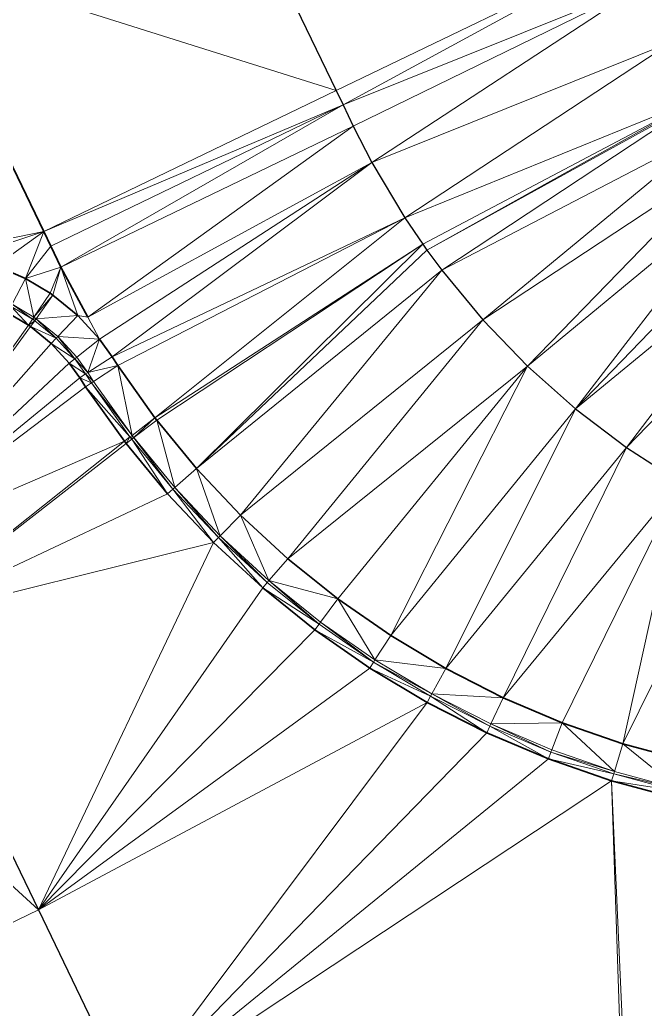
# Model space of a CAD drawing. Header units: metres. Extents: x 246428 to 246884, y 7418966 to 7419490.
# Drawn here: x 246613.05 to 246622.78, y 7419373.82 to 7419389.21 of the extents above; entities that cross this region are included whole.
import ezdxf

# ---------------------------------------------------------------- set-up
doc = ezdxf.new("R2010")
doc.units = ezdxf.units.M
doc.linetypes.add('blank name', pattern=[0])
doc.linetypes.add('HIDDEN', pattern=[9.525, 6.35, -3.175])
doc.layers.add('_12D_UNMAPPED', color=7, linetype='Continuous')
doc.layers.add('BATTER', color=250, linetype='HIDDEN', lineweight=25)
doc.layers.add('GRADELINES', color=250, linetype='HIDDEN', lineweight=25)
for name, color, linetype, lineweight, true_color in [('KERB_BACK', 7, 'Continuous', 35, 0x5fd2ff), ('KERB_LINE', 7, 'Continuous', 18, 0xb9b9b9), ('KERB_LIP', 7, 'Continuous', 35, 0x5fd2ff), ('KERB_TOP', 7, 'Continuous', 18, 0xb9b9b9)]:
    doc.layers.add(name, color=color, linetype=linetype, lineweight=lineweight, true_color=true_color)

msp = doc.modelspace()

# ---------------------------------------------------------------- linework, layer by layer
at = {"layer": '_12D_UNMAPPED', "color": 3, "linetype": 'blank name', "lineweight": 0}
for points in [[(246617.974, 7419388.11, 33.563), (246611.362, 7419390.195, 33.388), (246615.91, 7419392.388, 33.539)], [(246622.522, 7419390.304, 33.714), (246617.974, 7419388.11, 33.563), (246615.91, 7419392.388, 33.539)], [(246611.699, 7419385.566, 33.349), (246611.362, 7419390.195, 33.388), (246613.425, 7419385.917, 33.411)], [(246611.362, 7419390.195, 33.388), (246617.974, 7419388.11, 33.563), (246613.425, 7419385.917, 33.411)], [(246622.522, 7419390.304, 33.714), (246622.522, 7419390.304, 33.714), (246617.974, 7419388.11, 33.563)], [(246617.974, 7419388.11, 33.563), (246622.522, 7419390.304, 33.714), (246617.974, 7419388.11, 33.563)], [(246617.974, 7419388.11, 33.563), (246622.522, 7419390.304, 33.714), (246622.522, 7419390.304, 33.714)], [(246617.974, 7419388.11, 33.563), (246617.974, 7419388.11, 33.563), (246622.522, 7419390.304, 33.714)], [(246618.082, 7419387.885, 33.564), (246617.974, 7419388.11, 33.563), (246622.522, 7419390.304, 33.714)], [(246622.522, 7419390.304, 33.714), (246617.974, 7419388.11, 33.563), (246622.522, 7419390.304, 33.714)], [(246622.778, 7419389.774, 33.716), (246618.082, 7419387.885, 33.564), (246622.522, 7419390.304, 33.714)], [(246623.212, 7419388.873, 33.718), (246622.778, 7419389.774, 33.716), (246623.183, 7419389.969, 33.691)], [(246618.24, 7419387.558, 33.566), (246618.082, 7419387.885, 33.564), (246622.778, 7419389.774, 33.716)], [(246618.531, 7419386.991, 33.569), (246618.24, 7419387.558, 33.566), (246622.778, 7419389.774, 33.716)], [(246623.212, 7419388.873, 33.718), (246618.531, 7419386.991, 33.569), (246622.778, 7419389.774, 33.716)], [(246618.531, 7419386.991, 33.569), (246618.531, 7419386.991, 33.569), (246623.212, 7419388.873, 33.718)], [(246619.042, 7419386.132, 33.574), (246618.531, 7419386.991, 33.569), (246623.212, 7419388.873, 33.718)], [(246623.634, 7419387.998, 33.72), (246619.042, 7419386.132, 33.574), (246623.212, 7419388.873, 33.718)], [(246617.974, 7419388.11, 33.563), (246617.974, 7419388.11, 33.563), (246613.425, 7419385.917, 33.411)], [(246617.974, 7419388.11, 33.563), (246618.082, 7419387.885, 33.564), (246613.425, 7419385.916, 33.411)], [(246617.974, 7419388.11, 33.563), (246617.974, 7419388.11, 33.563), (246613.425, 7419385.916, 33.411)], [(246613.425, 7419385.917, 33.411), (246617.974, 7419388.11, 33.563), (246613.425, 7419385.916, 33.411)], [(246613.425, 7419385.916, 33.411), (246617.974, 7419388.11, 33.563), (246613.425, 7419385.916, 33.411)], [(246613.425, 7419385.916, 33.411), (246618.082, 7419387.885, 33.564), (246613.534, 7419385.691, 33.413)], [(246613.534, 7419385.691, 33.413), (246618.082, 7419387.885, 33.564), (246613.692, 7419385.365, 33.414)], [(246618.082, 7419387.885, 33.564), (246618.24, 7419387.558, 33.566), (246613.692, 7419385.365, 33.414)], [(246619.322, 7419385.718, 33.577), (246619.042, 7419386.132, 33.574), (246623.634, 7419387.998, 33.72)], [(246619.387, 7419385.626, 33.577), (246619.322, 7419385.718, 33.577), (246623.634, 7419387.998, 33.72)], [(246619.322, 7419385.718, 33.577), (246619.322, 7419385.718, 33.577), (246623.634, 7419387.998, 33.72)], [(246623.635, 7419387.997, 33.72), (246619.387, 7419385.626, 33.577), (246623.634, 7419387.998, 33.72)], [(246619.387, 7419385.626, 33.577), (246619.387, 7419385.626, 33.577), (246623.634, 7419387.998, 33.72)], [(246623.647, 7419387.973, 33.719), (246619.387, 7419385.626, 33.577), (246623.635, 7419387.997, 33.72)], [(246619.618, 7419385.315, 33.579), (246619.387, 7419385.626, 33.577), (246623.647, 7419387.973, 33.719)], [(246623.878, 7419387.529, 33.715), (246619.618, 7419385.315, 33.579), (246623.647, 7419387.973, 33.719)], [(246613.692, 7419385.365, 33.414), (246618.24, 7419387.558, 33.566), (246614.111, 7419384.586, 33.418)], [(246618.24, 7419387.558, 33.566), (246618.531, 7419386.991, 33.569), (246614.111, 7419384.586, 33.418)], [(246620.255, 7419384.544, 33.584), (246619.618, 7419385.315, 33.579), (246623.878, 7419387.529, 33.715)], [(246624.135, 7419387.1, 33.71), (246620.255, 7419384.544, 33.584), (246623.878, 7419387.529, 33.715)], [(246620.949, 7419383.825, 33.589), (246620.255, 7419384.544, 33.584), (246624.135, 7419387.1, 33.71)], [(246624.416, 7419386.687, 33.705), (246620.949, 7419383.825, 33.589), (246624.135, 7419387.1, 33.71)], [(246614.111, 7419384.586, 33.418), (246618.531, 7419386.991, 33.569), (246614.29, 7419384.243, 33.429)], [(246618.531, 7419386.991, 33.569), (246618.531, 7419386.991, 33.569), (246614.111, 7419384.586, 33.418)], [(246618.531, 7419386.991, 33.569), (246614.488, 7419383.967, 33.433), (246614.29, 7419384.243, 33.429)], [(246618.531, 7419386.991, 33.569), (246619.042, 7419386.132, 33.574), (246614.488, 7419383.967, 33.433)], [(246621.696, 7419383.161, 33.594), (246620.949, 7419383.825, 33.589), (246624.416, 7419386.687, 33.705)], [(246624.72, 7419386.291, 33.7), (246621.696, 7419383.161, 33.594), (246624.416, 7419386.687, 33.705)], [(246625.047, 7419385.912, 33.695), (246621.696, 7419383.161, 33.594), (246624.72, 7419386.291, 33.7)], [(246619.042, 7419386.132, 33.574), (246614.576, 7419383.833, 33.434), (246614.488, 7419383.967, 33.433)], [(246619.042, 7419386.132, 33.574), (246615.155, 7419383.018, 33.445), (246614.576, 7419383.833, 33.434)], [(246619.042, 7419386.132, 33.574), (246619.322, 7419385.718, 33.577), (246615.155, 7419383.018, 33.445)], [(246612.196, 7419385.508, 33.367), (246611.699, 7419385.566, 33.349), (246613.425, 7419385.917, 33.411)], [(246612.679, 7419385.381, 33.385), (246612.196, 7419385.508, 33.367), (246613.425, 7419385.917, 33.411)], [(246612.679, 7419385.381, 33.385), (246613.425, 7419385.917, 33.411), (246613.425, 7419385.916, 33.411)], [(246612.679, 7419385.381, 33.385), (246613.425, 7419385.916, 33.411), (246613.425, 7419385.916, 33.411)], [(246612.679, 7419385.381, 33.385), (246613.425, 7419385.916, 33.411), (246613.139, 7419385.186, 33.402)], [(246613.425, 7419385.916, 33.411), (246613.534, 7419385.691, 33.413), (246613.139, 7419385.186, 33.402)], [(246622.493, 7419382.556, 33.599), (246621.696, 7419383.161, 33.594), (246625.047, 7419385.912, 33.695)], [(246625.395, 7419385.554, 33.693), (246622.493, 7419382.556, 33.599), (246625.047, 7419385.912, 33.695)], [(246619.322, 7419385.718, 33.577), (246615.181, 7419382.985, 33.446), (246615.155, 7419383.018, 33.445)], [(246615.181, 7419382.985, 33.446), (246619.322, 7419385.718, 33.577), (246615.801, 7419382.233, 33.455)], [(246619.322, 7419385.718, 33.577), (246619.387, 7419385.626, 33.577), (246615.801, 7419382.233, 33.455)], [(246619.322, 7419385.718, 33.577), (246619.322, 7419385.718, 33.577), (246615.801, 7419382.233, 33.455)], [(246613.534, 7419385.691, 33.413), (246613.692, 7419385.365, 33.414), (246613.139, 7419385.186, 33.402)], [(246619.387, 7419385.626, 33.577), (246619.618, 7419385.315, 33.579), (246615.801, 7419382.233, 33.455)], [(246619.387, 7419385.626, 33.577), (246619.387, 7419385.626, 33.577), (246615.801, 7419382.233, 33.455)], [(246623.333, 7419382.015, 33.604), (246622.493, 7419382.556, 33.599), (246625.395, 7419385.554, 33.693)], [(246612.934, 7419384.786, 33.387), (246612.679, 7419385.381, 33.385), (246613.139, 7419385.186, 33.402)], [(246613.692, 7419385.365, 33.414), (246613.525, 7419384.957, 33.418), (246613.139, 7419385.186, 33.402)], [(246613.692, 7419385.365, 33.414), (246613.566, 7419384.928, 33.418), (246613.525, 7419384.957, 33.418)], [(246613.692, 7419385.365, 33.414), (246613.566, 7419384.928, 33.418), (246613.566, 7419384.928, 33.418)], [(246613.692, 7419385.365, 33.414), (246613.953, 7419384.612, 33.424), (246613.566, 7419384.928, 33.418)], [(246613.692, 7419385.365, 33.414), (246614.111, 7419384.586, 33.418), (246613.953, 7419384.612, 33.424)], [(246619.618, 7419385.315, 33.579), (246616.487, 7419381.506, 33.466), (246615.801, 7419382.233, 33.455)], [(246619.618, 7419385.315, 33.579), (246620.255, 7419384.544, 33.584), (246616.487, 7419381.506, 33.466)], [(246612.934, 7419384.786, 33.387), (246613.139, 7419385.186, 33.402), (246613.271, 7419384.585, 33.394)], [(246613.139, 7419385.186, 33.402), (246613.525, 7419384.957, 33.418), (246613.271, 7419384.585, 33.394)], [(246613.525, 7419384.957, 33.418), (246613.566, 7419384.928, 33.418), (246613.271, 7419384.585, 33.394)], [(246612.916, 7419384.75, 33.537), (246612.934, 7419384.786, 33.387), (246613.248, 7419384.552, 33.544)], [(246612.934, 7419384.786, 33.387), (246613.271, 7419384.585, 33.394), (246613.248, 7419384.552, 33.544)], [(246613.566, 7419384.928, 33.418), (246613.307, 7419384.56, 33.393), (246613.271, 7419384.585, 33.394)], [(246613.566, 7419384.928, 33.418), (246613.307, 7419384.56, 33.393), (246613.307, 7419384.56, 33.393)], [(246613.566, 7419384.928, 33.418), (246613.953, 7419384.612, 33.424), (246613.307, 7419384.56, 33.393)], [(246613.566, 7419384.928, 33.418), (246613.566, 7419384.928, 33.418), (246613.307, 7419384.56, 33.393)], [(246610.661, 7419380.92, 33.663), (246612.866, 7419384.652, 33.537), (246613.186, 7419384.462, 33.544)], [(246612.866, 7419384.652, 33.537), (246612.916, 7419384.75, 33.537), (246613.186, 7419384.462, 33.544)], [(246612.916, 7419384.75, 33.537), (246613.248, 7419384.552, 33.544), (246613.186, 7419384.462, 33.544)], [(246613.248, 7419384.552, 33.544), (246613.284, 7419384.528, 33.543), (246613.186, 7419384.462, 33.544)], [(246613.284, 7419384.528, 33.543), (246613.22, 7419384.438, 33.543), (246613.186, 7419384.462, 33.544)], [(246613.284, 7419384.528, 33.543), (246613.616, 7419384.256, 33.549), (246613.22, 7419384.438, 33.543)], [(246613.284, 7419384.528, 33.543), (246613.22, 7419384.438, 33.543), (246613.22, 7419384.438, 33.543)], [(246613.284, 7419384.528, 33.543), (246613.284, 7419384.528, 33.543), (246613.22, 7419384.438, 33.543)], [(246613.271, 7419384.585, 33.394), (246613.307, 7419384.56, 33.393), (246613.248, 7419384.552, 33.544)], [(246613.307, 7419384.56, 33.393), (246613.284, 7419384.528, 33.543), (246613.248, 7419384.552, 33.544)], [(246613.307, 7419384.56, 33.393), (246613.307, 7419384.56, 33.393), (246613.284, 7419384.528, 33.543)], [(246613.307, 7419384.56, 33.393), (246613.616, 7419384.256, 33.549), (246613.284, 7419384.528, 33.543)], [(246613.307, 7419384.56, 33.393), (246613.284, 7419384.528, 33.543), (246613.284, 7419384.528, 33.543)], [(246613.953, 7419384.612, 33.424), (246613.644, 7419384.285, 33.399), (246613.307, 7419384.56, 33.393)], [(246613.307, 7419384.56, 33.393), (246613.644, 7419384.285, 33.399), (246613.616, 7419384.256, 33.549)], [(246613.953, 7419384.612, 33.424), (246614.29, 7419384.243, 33.429), (246613.644, 7419384.285, 33.399)], [(246614.111, 7419384.586, 33.418), (246614.29, 7419384.243, 33.429), (246613.953, 7419384.612, 33.424)], [(246620.255, 7419384.544, 33.584), (246617.222, 7419380.828, 33.478), (246616.487, 7419381.506, 33.466)], [(246620.255, 7419384.544, 33.584), (246620.949, 7419383.825, 33.589), (246617.222, 7419380.828, 33.478)], [(246613.22, 7419384.438, 33.543), (246610.661, 7419380.92, 33.663), (246613.186, 7419384.462, 33.544)], [(246613.541, 7419384.176, 33.549), (246610.661, 7419380.92, 33.663), (246613.22, 7419384.438, 33.543)], [(246613.22, 7419384.438, 33.543), (246610.661, 7419380.92, 33.663), (246613.22, 7419384.438, 33.543)], [(246613.616, 7419384.256, 33.549), (246613.541, 7419384.176, 33.549), (246613.22, 7419384.438, 33.543)], [(246613.82, 7419383.87, 33.554), (246610.661, 7419380.92, 33.663), (246613.541, 7419384.176, 33.549)], [(246613.616, 7419384.256, 33.549), (246613.906, 7419383.939, 33.554), (246613.541, 7419384.176, 33.549)], [(246613.906, 7419383.939, 33.554), (246613.82, 7419383.87, 33.554), (246613.541, 7419384.176, 33.549)], [(246613.644, 7419384.285, 33.399), (246613.906, 7419383.939, 33.554), (246613.616, 7419384.256, 33.549)], [(246614.29, 7419384.243, 33.429), (246613.938, 7419383.964, 33.404), (246613.644, 7419384.285, 33.399)], [(246613.644, 7419384.285, 33.399), (246613.938, 7419383.964, 33.404), (246613.906, 7419383.939, 33.554)], [(246614.29, 7419384.243, 33.429), (246614.11, 7419383.723, 33.408), (246613.938, 7419383.964, 33.404)], [(246614.29, 7419384.243, 33.429), (246614.488, 7419383.967, 33.433), (246614.11, 7419383.723, 33.408)], [(246613.984, 7419383.642, 33.558), (246610.661, 7419380.92, 33.663), (246613.82, 7419383.87, 33.554)], [(246613.906, 7419383.939, 33.554), (246614.076, 7419383.701, 33.558), (246613.82, 7419383.87, 33.554)], [(246614.076, 7419383.701, 33.558), (246613.984, 7419383.642, 33.558), (246613.82, 7419383.87, 33.554)], [(246613.938, 7419383.964, 33.404), (246614.11, 7419383.723, 33.408), (246613.906, 7419383.939, 33.554)], [(246614.11, 7419383.723, 33.408), (246614.076, 7419383.701, 33.558), (246613.906, 7419383.939, 33.554)], [(246614.488, 7419383.967, 33.433), (246614.576, 7419383.833, 33.434), (246614.11, 7419383.723, 33.408)], [(246614.076, 7419383.701, 33.558), (246614.167, 7419383.563, 33.559), (246613.984, 7419383.642, 33.558)], [(246614.11, 7419383.723, 33.408), (246614.2, 7419383.585, 33.409), (246614.076, 7419383.701, 33.558)], [(246614.2, 7419383.585, 33.409), (246614.167, 7419383.563, 33.559), (246614.076, 7419383.701, 33.558)], [(246614.576, 7419383.833, 33.434), (246614.2, 7419383.585, 33.409), (246614.11, 7419383.723, 33.408)], [(246614.576, 7419383.833, 33.434), (246614.798, 7419382.745, 33.42), (246614.2, 7419383.585, 33.409)], [(246614.576, 7419383.833, 33.434), (246615.155, 7419383.018, 33.445), (246614.798, 7419382.745, 33.42)], [(246620.949, 7419383.825, 33.589), (246618.002, 7419380.202, 33.488), (246617.222, 7419380.828, 33.478)], [(246620.949, 7419383.825, 33.589), (246618.823, 7419379.632, 33.498), (246618.002, 7419380.202, 33.488)], [(246620.949, 7419383.825, 33.589), (246621.696, 7419383.161, 33.594), (246618.823, 7419379.632, 33.498)], [(246614.075, 7419383.502, 33.559), (246610.661, 7419380.92, 33.663), (246613.984, 7419383.642, 33.558)], [(246614.167, 7419383.563, 33.559), (246614.075, 7419383.502, 33.559), (246613.984, 7419383.642, 33.558)], [(246614.167, 7419383.563, 33.559), (246614.766, 7419382.721, 33.57), (246614.075, 7419383.502, 33.559)], [(246614.2, 7419383.585, 33.409), (246614.798, 7419382.745, 33.42), (246614.167, 7419383.563, 33.559)], [(246614.798, 7419382.745, 33.42), (246614.766, 7419382.721, 33.57), (246614.167, 7419383.563, 33.559)], [(246614.679, 7419382.654, 33.57), (246610.661, 7419380.92, 33.663), (246614.075, 7419383.502, 33.559)], [(246610.661, 7419380.92, 33.663), (246610.661, 7419380.92, 33.663), (246614.075, 7419383.502, 33.559)], [(246614.766, 7419382.721, 33.57), (246614.679, 7419382.654, 33.57), (246614.075, 7419383.502, 33.559)], [(246621.696, 7419383.161, 33.594), (246619.681, 7419379.118, 33.508), (246618.823, 7419379.632, 33.498)], [(246621.696, 7419383.161, 33.594), (246622.493, 7419382.556, 33.599), (246619.681, 7419379.118, 33.508)], [(246615.155, 7419383.018, 33.445), (246614.824, 7419382.711, 33.421), (246614.798, 7419382.745, 33.42)], [(246614.824, 7419382.711, 33.421), (246615.155, 7419383.018, 33.445), (246615.181, 7419382.985, 33.445)], [(246614.824, 7419382.711, 33.421), (246615.181, 7419382.985, 33.445), (246615.463, 7419381.935, 33.43)], [(246615.181, 7419382.985, 33.446), (246615.181, 7419382.985, 33.445), (246615.155, 7419383.018, 33.445)], [(246615.181, 7419382.985, 33.446), (246615.801, 7419382.233, 33.455), (246615.181, 7419382.985, 33.445)], [(246615.181, 7419382.985, 33.445), (246615.801, 7419382.233, 33.455), (246615.463, 7419381.935, 33.43)], [(246611.169, 7419379.868, 33.68), (246610.661, 7419380.92, 33.663), (246614.679, 7419382.654, 33.57)], [(246614.706, 7419382.619, 33.57), (246611.169, 7419379.868, 33.68), (246614.679, 7419382.654, 33.57)], [(246614.766, 7419382.721, 33.57), (246614.705, 7419382.619, 33.571), (246614.679, 7419382.654, 33.57)], [(246614.705, 7419382.619, 33.571), (246614.706, 7419382.619, 33.57), (246614.679, 7419382.654, 33.57)], [(246614.705, 7419382.619, 33.571), (246614.766, 7419382.721, 33.57), (246614.793, 7419382.686, 33.57)], [(246614.705, 7419382.619, 33.571), (246614.793, 7419382.686, 33.57), (246615.351, 7419381.836, 33.58)], [(246614.798, 7419382.745, 33.42), (246614.793, 7419382.686, 33.571), (246614.766, 7419382.721, 33.57)], [(246614.793, 7419382.686, 33.571), (246614.793, 7419382.686, 33.57), (246614.766, 7419382.721, 33.57)], [(246614.793, 7419382.686, 33.571), (246614.798, 7419382.745, 33.42), (246614.825, 7419382.71, 33.42)], [(246614.793, 7419382.686, 33.571), (246614.825, 7419382.71, 33.42), (246615.433, 7419381.909, 33.58)], [(246614.793, 7419382.686, 33.571), (246615.433, 7419381.909, 33.58), (246614.793, 7419382.686, 33.57)], [(246614.793, 7419382.686, 33.57), (246615.433, 7419381.909, 33.58), (246615.351, 7419381.836, 33.58)], [(246614.824, 7419382.711, 33.421), (246614.825, 7419382.71, 33.42), (246614.798, 7419382.745, 33.42)], [(246614.824, 7419382.711, 33.421), (246615.463, 7419381.935, 33.43), (246614.825, 7419382.71, 33.42)], [(246614.825, 7419382.71, 33.42), (246615.463, 7419381.935, 33.43), (246615.433, 7419381.909, 33.58)], [(246615.351, 7419381.836, 33.58), (246611.169, 7419379.868, 33.68), (246614.706, 7419382.619, 33.57)], [(246614.705, 7419382.619, 33.571), (246615.351, 7419381.836, 33.58), (246614.706, 7419382.619, 33.57)], [(246622.493, 7419382.556, 33.599), (246620.572, 7419378.666, 33.522), (246619.681, 7419379.118, 33.508)], [(246622.493, 7419382.556, 33.599), (246623.333, 7419382.015, 33.604), (246620.572, 7419378.666, 33.522)], [(246615.801, 7419382.233, 33.455), (246616.171, 7419381.186, 33.441), (246615.463, 7419381.935, 33.43)], [(246615.801, 7419382.233, 33.455), (246616.487, 7419381.506, 33.466), (246616.171, 7419381.186, 33.441)], [(246623.333, 7419382.015, 33.604), (246621.492, 7419378.275, 33.53), (246620.572, 7419378.666, 33.522)], [(246623.333, 7419382.015, 33.604), (246622.437, 7419377.948, 33.542), (246621.492, 7419378.275, 33.53)], [(246623.333, 7419382.015, 33.604), (246623.333, 7419382.015, 33.604), (246621.492, 7419378.275, 33.53)], [(246623.333, 7419382.015, 33.604), (246624.213, 7419381.539, 33.609), (246622.437, 7419377.948, 33.542)], [(246615.433, 7419381.909, 33.58), (246616.065, 7419381.079, 33.591), (246615.351, 7419381.836, 33.58)], [(246615.463, 7419381.935, 33.43), (246616.143, 7419381.158, 33.591), (246615.433, 7419381.909, 33.58)], [(246615.433, 7419381.909, 33.58), (246616.143, 7419381.158, 33.591), (246616.065, 7419381.079, 33.591)], [(246615.463, 7419381.935, 33.43), (246616.171, 7419381.186, 33.441), (246616.143, 7419381.158, 33.591)], [(246616.065, 7419381.079, 33.591), (246611.169, 7419379.868, 33.68), (246615.351, 7419381.836, 33.58)], [(246616.487, 7419381.506, 33.466), (246616.928, 7419380.487, 33.453), (246616.171, 7419381.186, 33.441)], [(246616.487, 7419381.506, 33.466), (246617.222, 7419380.828, 33.478), (246616.928, 7419380.487, 33.453)], [(246624.213, 7419381.539, 33.609), (246623.402, 7419377.687, 33.554), (246622.437, 7419377.948, 33.542)], [(246616.143, 7419381.158, 33.591), (246616.831, 7419380.374, 33.603), (246616.065, 7419381.079, 33.591)], [(246616.171, 7419381.186, 33.441), (246616.902, 7419380.457, 33.603), (246616.143, 7419381.158, 33.591)], [(246616.143, 7419381.158, 33.591), (246616.902, 7419380.457, 33.603), (246616.831, 7419380.374, 33.603)], [(246616.171, 7419381.186, 33.441), (246616.928, 7419380.487, 33.453), (246616.902, 7419380.457, 33.603)], [(246611.169, 7419379.868, 33.68), (246616.065, 7419381.079, 33.591), (246613.341, 7419375.365, 33.754)], [(246616.065, 7419381.079, 33.591), (246616.831, 7419380.374, 33.603), (246613.341, 7419375.365, 33.754)], [(246617.222, 7419380.828, 33.478), (246618.002, 7419380.202, 33.488), (246616.928, 7419380.487, 33.453)], [(246616.928, 7419380.487, 33.453), (246617.708, 7419379.81, 33.613), (246616.902, 7419380.457, 33.603)], [(246618.002, 7419380.202, 33.488), (246617.732, 7419379.842, 33.463), (246616.928, 7419380.487, 33.453)], [(246616.928, 7419380.487, 33.453), (246617.732, 7419379.842, 33.463), (246617.708, 7419379.81, 33.613)], [(246616.831, 7419380.374, 33.603), (246617.642, 7419379.722, 33.613), (246613.341, 7419375.365, 33.754)], [(246616.902, 7419380.457, 33.603), (246617.708, 7419379.81, 33.613), (246616.831, 7419380.374, 33.603)], [(246617.708, 7419379.81, 33.613), (246617.642, 7419379.722, 33.613), (246616.831, 7419380.374, 33.603)], [(246618.002, 7419380.202, 33.488), (246618.578, 7419379.254, 33.473), (246617.732, 7419379.842, 33.463)], [(246618.002, 7419380.202, 33.488), (246618.823, 7419379.632, 33.498), (246618.578, 7419379.254, 33.473)], [(246609.367, 7419379, 33.38), (246611.169, 7419379.868, 33.68), (246613.341, 7419375.365, 33.754)], [(246617.642, 7419379.722, 33.613), (246618.497, 7419379.128, 33.623), (246613.341, 7419375.365, 33.754)], [(246617.708, 7419379.81, 33.613), (246618.557, 7419379.22, 33.623), (246617.642, 7419379.722, 33.613)], [(246618.557, 7419379.22, 33.623), (246618.497, 7419379.128, 33.623), (246617.642, 7419379.722, 33.613)], [(246617.732, 7419379.842, 33.463), (246618.557, 7419379.22, 33.623), (246617.708, 7419379.81, 33.613)], [(246617.732, 7419379.842, 33.463), (246618.578, 7419379.254, 33.473), (246618.557, 7419379.22, 33.623)], [(246618.823, 7419379.632, 33.498), (246619.681, 7419379.118, 33.508), (246618.578, 7419379.254, 33.473)], [(246618.578, 7419379.254, 33.473), (246619.463, 7419378.725, 33.483), (246618.557, 7419379.22, 33.623)], [(246619.681, 7419379.118, 33.508), (246619.463, 7419378.725, 33.483), (246618.578, 7419379.254, 33.473)], [(246618.497, 7419379.128, 33.623), (246619.391, 7419378.593, 33.633), (246613.341, 7419375.365, 33.754)], [(246618.557, 7419379.22, 33.623), (246619.444, 7419378.69, 33.633), (246618.497, 7419379.128, 33.623)], [(246619.444, 7419378.69, 33.633), (246619.391, 7419378.593, 33.633), (246618.497, 7419379.128, 33.623)], [(246619.463, 7419378.725, 33.483), (246619.444, 7419378.69, 33.633), (246618.557, 7419379.22, 33.623)], [(246619.681, 7419379.118, 33.508), (246620.572, 7419378.666, 33.522), (246619.463, 7419378.725, 33.483)], [(246611.539, 7419374.496, 33.454), (246609.367, 7419379, 33.38), (246613.341, 7419375.365, 33.754)], [(246619.444, 7419378.69, 33.633), (246620.319, 7419378.122, 33.647), (246619.391, 7419378.593, 33.633)], [(246619.463, 7419378.725, 33.483), (246620.365, 7419378.221, 33.647), (246619.444, 7419378.69, 33.633)], [(246619.444, 7419378.69, 33.633), (246620.365, 7419378.221, 33.647), (246620.319, 7419378.122, 33.647)], [(246620.572, 7419378.666, 33.522), (246620.382, 7419378.258, 33.497), (246619.463, 7419378.725, 33.483)], [(246619.463, 7419378.725, 33.483), (246620.382, 7419378.258, 33.497), (246620.365, 7419378.221, 33.647)], [(246620.572, 7419378.666, 33.522), (246621.492, 7419378.275, 33.53), (246620.382, 7419378.258, 33.497)], [(246619.391, 7419378.593, 33.633), (246614.765, 7419372.412, 33.803), (246613.341, 7419375.365, 33.754)], [(246620.319, 7419378.122, 33.647), (246614.765, 7419372.412, 33.803), (246619.391, 7419378.593, 33.633)], [(246620.365, 7419378.221, 33.647), (246621.277, 7419377.715, 33.655), (246620.319, 7419378.122, 33.647)], [(246620.382, 7419378.258, 33.497), (246621.316, 7419377.817, 33.655), (246620.365, 7419378.221, 33.647)], [(246620.365, 7419378.221, 33.647), (246621.316, 7419377.817, 33.655), (246621.277, 7419377.715, 33.655)], [(246621.492, 7419378.275, 33.53), (246621.331, 7419377.855, 33.505), (246620.382, 7419378.258, 33.497)], [(246620.382, 7419378.258, 33.497), (246621.331, 7419377.855, 33.505), (246621.316, 7419377.817, 33.655)], [(246621.492, 7419378.275, 33.53), (246622.305, 7419377.518, 33.517), (246621.331, 7419377.855, 33.505)], [(246621.492, 7419378.275, 33.53), (246622.437, 7419377.948, 33.542), (246622.305, 7419377.518, 33.517)], [(246621.277, 7419377.715, 33.655), (246614.765, 7419372.412, 33.803), (246620.319, 7419378.122, 33.647)], [(246621.331, 7419377.855, 33.505), (246622.305, 7419377.518, 33.517), (246621.316, 7419377.817, 33.655)], [(246622.437, 7419377.948, 33.542), (246623.3, 7419377.249, 33.529), (246622.305, 7419377.518, 33.517)], [(246622.437, 7419377.948, 33.542), (246623.402, 7419377.687, 33.554), (246623.3, 7419377.249, 33.529)], [(246622.261, 7419377.375, 33.667), (246614.765, 7419372.412, 33.803), (246621.277, 7419377.715, 33.655)], [(246621.316, 7419377.817, 33.655), (246622.293, 7419377.48, 33.667), (246621.277, 7419377.715, 33.655)], [(246622.293, 7419377.48, 33.667), (246622.261, 7419377.375, 33.667), (246621.277, 7419377.715, 33.655)], [(246622.305, 7419377.518, 33.517), (246622.293, 7419377.48, 33.667), (246621.316, 7419377.817, 33.655)], [(246622.293, 7419377.48, 33.667), (246623.291, 7419377.21, 33.679), (246622.261, 7419377.375, 33.667)], [(246622.305, 7419377.518, 33.517), (246623.3, 7419377.249, 33.529), (246622.293, 7419377.48, 33.667)], [(246623.3, 7419377.249, 33.529), (246623.291, 7419377.21, 33.679), (246622.293, 7419377.48, 33.667)], [(246622.58, 7419367.829, 34.34), (246614.765, 7419372.412, 33.803), (246622.261, 7419377.375, 33.667)], [(246623.291, 7419377.21, 33.679), (246623.266, 7419377.103, 33.679), (246622.261, 7419377.375, 33.667)], [(246623.266, 7419377.103, 33.679), (246622.682, 7419367.871, 34.34), (246622.261, 7419377.375, 33.667)], [(246622.682, 7419367.871, 34.34), (246622.58, 7419367.829, 34.34), (246622.261, 7419377.375, 33.667)], [(246622.788, 7419367.896, 34.34), (246622.682, 7419367.871, 34.34), (246623.266, 7419377.103, 33.679)], [(246614.765, 7419372.412, 33.803), (246611.539, 7419374.496, 33.454), (246613.341, 7419375.365, 33.754)], [(246612.963, 7419371.543, 33.503), (246611.539, 7419374.496, 33.454), (246614.765, 7419372.412, 33.803)]]:
    msp.add_3dface(points, dxfattribs=at)
at = {"layer": 'BATTER'}
msp.add_polyline3d([(246610.661, 7419380.92, 33.663), (246610.661, 7419380.92, 33.663), (246611.169, 7419379.868, 33.68), (246613.341, 7419375.365, 33.754), (246614.765, 7419372.412, 33.803)], dxfattribs=at)
at = {"layer": 'GRADELINES'}
msp.add_polyline3d([(246615.91, 7419392.388, 33.539), (246617.974, 7419388.11, 33.563), (246617.974, 7419388.11, 33.563), (246617.974, 7419388.11, 33.563), (246618.082, 7419387.885, 33.564), (246618.24, 7419387.558, 33.566), (246618.531, 7419386.991, 33.569), (246618.531, 7419386.991, 33.569), (246619.042, 7419386.132, 33.574), (246619.322, 7419385.718, 33.577), (246619.322, 7419385.718, 33.577), (246619.387, 7419385.626, 33.577), (246619.387, 7419385.626, 33.577), (246619.618, 7419385.315, 33.579), (246620.255, 7419384.544, 33.584), (246620.949, 7419383.825, 33.589), (246621.696, 7419383.161, 33.594), (246622.493, 7419382.556, 33.599), (246623.333, 7419382.015, 33.604)], dxfattribs=at)
at = {"layer": 'KERB_BACK'}
for points in [[(246614.706, 7419382.619, 33.57), (246614.679, 7419382.654, 33.57), (246614.075, 7419383.502, 33.559), (246613.984, 7419383.642, 33.558), (246613.82, 7419383.87, 33.554), (246613.541, 7419384.176, 33.549), (246613.22, 7419384.438, 33.543), (246613.22, 7419384.438, 33.543), (246613.186, 7419384.462, 33.544), (246612.866, 7419384.652, 33.537)], [(246623.266, 7419377.103, 33.679), (246622.261, 7419377.375, 33.667), (246621.277, 7419377.715, 33.655), (246620.319, 7419378.122, 33.647), (246619.391, 7419378.593, 33.633), (246618.497, 7419379.128, 33.623), (246617.642, 7419379.722, 33.613), (246616.831, 7419380.374, 33.603), (246616.065, 7419381.079, 33.591), (246615.351, 7419381.836, 33.58), (246614.705, 7419382.619, 33.571)]]:
    msp.add_polyline3d(points, dxfattribs=at)
at = {"layer": 'KERB_LINE'}
for points in [[(246614.825, 7419382.71, 33.42), (246614.798, 7419382.745, 33.42), (246614.2, 7419383.585, 33.409), (246614.11, 7419383.723, 33.408), (246613.938, 7419383.964, 33.404), (246613.644, 7419384.285, 33.399), (246613.307, 7419384.56, 33.393), (246613.307, 7419384.56, 33.393), (246613.271, 7419384.585, 33.394), (246612.934, 7419384.786, 33.387)], [(246623.3, 7419377.249, 33.529), (246622.305, 7419377.518, 33.517), (246621.331, 7419377.855, 33.505), (246620.382, 7419378.258, 33.497), (246619.463, 7419378.725, 33.483), (246618.578, 7419379.254, 33.473), (246617.732, 7419379.842, 33.463), (246616.928, 7419380.487, 33.453), (246616.171, 7419381.186, 33.441), (246615.463, 7419381.935, 33.43), (246614.824, 7419382.711, 33.421)]]:
    msp.add_polyline3d(points, dxfattribs=at)
at = {"layer": 'KERB_LIP'}
for points in [[(246609.256, 7419394.561, 33.363), (246611.362, 7419390.195, 33.388), (246613.425, 7419385.917, 33.411), (246613.425, 7419385.916, 33.411), (246613.425, 7419385.916, 33.411), (246613.534, 7419385.691, 33.413), (246613.692, 7419385.365, 33.414), (246614.111, 7419384.586, 33.418)], [(246615.181, 7419382.985, 33.445), (246615.155, 7419383.018, 33.445), (246614.576, 7419383.833, 33.434), (246614.488, 7419383.967, 33.433), (246614.29, 7419384.243, 33.429), (246613.953, 7419384.612, 33.424), (246613.566, 7419384.928, 33.418), (246613.566, 7419384.928, 33.418), (246613.525, 7419384.957, 33.418), (246613.139, 7419385.186, 33.402), (246612.679, 7419385.381, 33.385)], [(246623.402, 7419377.687, 33.554), (246622.437, 7419377.948, 33.542), (246621.492, 7419378.275, 33.53), (246620.572, 7419378.666, 33.522), (246619.681, 7419379.118, 33.508), (246618.823, 7419379.632, 33.498), (246618.002, 7419380.202, 33.488), (246617.222, 7419380.828, 33.478), (246616.487, 7419381.506, 33.466), (246615.801, 7419382.233, 33.455), (246615.181, 7419382.985, 33.446)]]:
    msp.add_polyline3d(points, dxfattribs=at)
at = {"layer": 'KERB_TOP'}
for points in [[(246614.793, 7419382.686, 33.57), (246614.766, 7419382.721, 33.57), (246614.167, 7419383.563, 33.559), (246614.076, 7419383.701, 33.558), (246613.906, 7419383.939, 33.554), (246613.616, 7419384.256, 33.549), (246613.284, 7419384.528, 33.543), (246613.284, 7419384.528, 33.543), (246613.248, 7419384.552, 33.544), (246612.916, 7419384.75, 33.537)], [(246623.291, 7419377.21, 33.679), (246622.293, 7419377.48, 33.667), (246621.316, 7419377.817, 33.655), (246620.365, 7419378.221, 33.647), (246619.444, 7419378.69, 33.633), (246618.557, 7419379.22, 33.623), (246617.708, 7419379.81, 33.613), (246616.902, 7419380.457, 33.603), (246616.143, 7419381.158, 33.591), (246615.433, 7419381.909, 33.58), (246614.793, 7419382.686, 33.571)]]:
    msp.add_polyline3d(points, dxfattribs=at)

doc.saveas('drawing.dxf')
